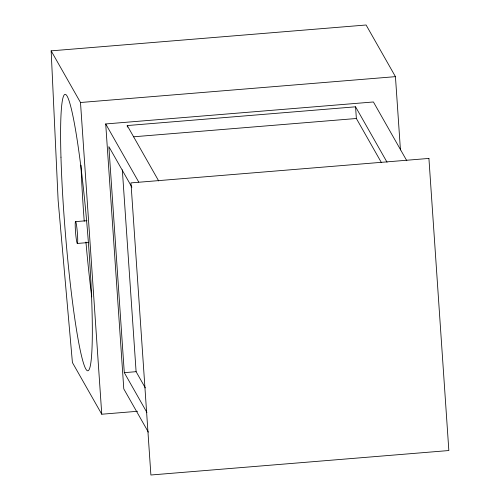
<?xml version="1.0" encoding="UTF-8"?>
<svg xmlns="http://www.w3.org/2000/svg" width="500" height="500" viewBox="0 0 500 500"><rect width="100%" height="100%" fill="white"/><g stroke="black" fill="none" stroke-linecap="round" stroke-linejoin="round"><path stroke-width="0.75" d="M137.531 411.287L101.762 414.225L72.419 362.569L58.119 200.256L51.156 50.856L366.1 25L395.444 76.65L400.438 149.906M51.156 50.856L80.5 102.506L395.444 76.65M148.344 432.137L123.787 388.906L105.712 123.95L373.413 101.969L406.8 160.738M127.338 127.119L127.231 125.556L355.562 106.812L387.038 162.219M133.463 136.8L356.362 118.5L381.312 162.419M75.656 221.619L87.013 220.688M77.256 243.456A11.013 0.881 85.3 0 0 76.9 228.05A11.013 0.881 85.3 0 0 75.219 226.112A11.013 0.881 85.3 0 0 77.256 243.456L88.612 242.525M131.906 187.2L108.875 146.656L124.294 372.65L136.1 371.681L145.312 387.9M127.231 125.556L158.706 180.963M105.712 123.95L138.713 182.037M124.294 372.65L146.938 412.512M355.562 106.812L356.362 118.5M122.331 169.844L136.1 371.681M80.5 102.506L101.762 414.225M91.725 296.863A138.694 11.106 85.3 0 1 85.944 242.069M84.237 221.269A138.694 11.106 85.3 0 1 80.975 165.156M428.919 158.425L130.969 182.887L150.894 475L448.844 450.538L428.919 158.425M60.969 157.175A138.694 11.106 85.3 0 0 87.125 370.581A138.694 11.106 85.3 0 0 81.275 169.862A138.694 11.106 85.3 0 0 60.969 157.175"/></g></svg>
